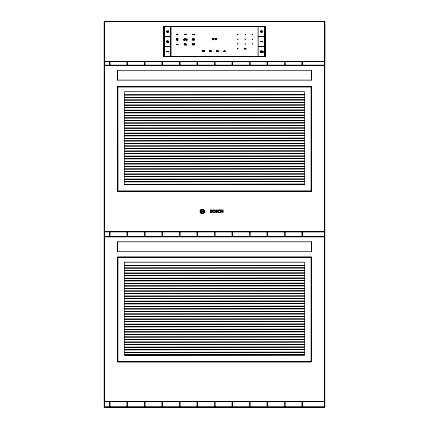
<?xml version="1.0" encoding="UTF-8"?>
<svg xmlns="http://www.w3.org/2000/svg" width="429" height="429" viewBox="0 0 429 429"><rect width="100%" height="100%" fill="white"/><g stroke="black" fill="none" stroke-linecap="round" stroke-linejoin="round"><path stroke-width="0.64" d="M170.876 46.761L170.839 56.387L170.871 46.74L164.087 46.723M170.876 36.722L170.839 46.353L170.871 36.722L164.087 36.69M170.855 36.277L170.855 26.657L170.871 36.299L164.087 36.315M264.929 46.761L264.929 56.381L258.129 56.371L258.129 46.74L264.929 46.729M264.929 36.277L264.929 26.657L258.129 26.673L264.913 26.657M264.945 46.761L264.95 56.349L264.945 46.74M264.945 36.277L264.95 26.689L264.945 36.299M324.769 61.256L324.769 21.782M224.919 50.66L224.989 51.035L224.871 50.751M117.862 86.899L117.959 191.002L311.089 190.985L311.138 86.899M117.862 257.464L311.138 257.464M304.456 184.679L304.445 91.629L124.571 91.624L124.571 184.695L304.445 184.69L124.544 184.679M311.122 361.524L311.122 257.464M163.771 26.523L163.771 56.515M164.05 26.689L164.055 36.299M164.05 36.722L164.055 46.332M164.055 46.74L164.055 56.371M258.124 36.722L258.161 46.353L264.929 46.348L264.929 36.722L258.161 36.69M265.229 56.515L265.229 26.523M209.985 51.255L209.475 51.207L210.044 51.308M176.394 34.395L176.394 34.47M218.12 51.217L218.366 50.686L218.029 50.686L218.104 51.737L218.034 51.207M203.931 50.826L204.107 50.826M203.759 51.528L203.936 51.528M210.634 50.826L210.811 50.826M210.805 51.528L210.982 51.528M224.426 51.571L224.603 51.528M166.902 41.811L166.624 42.16L166.827 41.854M185.248 34.379L184.958 34.744L185.167 34.422M193.908 34.379L193.613 34.744L193.828 34.422M193.951 44.788C193.136 44.455 194.675 45.399 194.058 44.75M204.338 51.421L204.081 51.737L204.268 51.459M261.765 51.914L261.524 52.193L261.803 51.85M192.959 44.745C193.393 44.659 193.806 45.335 193.029 44.75M262.092 31.8L262.376 32.105L262.157 31.81M260.998 41.452L261.282 41.758L261.068 41.463M261.261 41.463L261.567 41.758L261.352 41.463M184.341 39.999L184.089 39.709M167.482 31.081L167.728 31.355L167.482 31.022M167.439 41.886L167.685 42.16L167.444 41.828M185.537 39.023L185.795 39.307L185.542 38.964M193.699 39.023L193.956 39.307L193.752 38.916M203.555 50.788L203.78 51.035L203.561 50.735M204.322 50.788L204.477 51.035M211.02 50.788L211.175 51.035M225.15 51.485L225.375 51.737L225.15 51.389M262.194 31.081C262.768 31.574 262.108 30.507 262.119 31.355M261.792 31.848L262.039 32.127L261.846 31.751M261.883 41.5C262.564 41.457 261.524 41.87 261.883 41.393M262.194 51.153L262.441 51.426L262.248 51.051M194.037 34.449C194.299 34.615 194.943 34.518 194.037 34.395M193.082 43.989C194.015 44.085 193.066 44.064 193.082 43.881M203.169 51.485C203.941 51.625 203.185 51.501 203.169 51.389M177.381 38.964L177.558 39.307M210.215 51.389C210.065 51.727 210.95 51.174 210.435 51.737M184.341 40.111C184.481 39.125 184.4 40.503 184.089 39.961M176.576 34.422C176.292 33.532 176.571 35.398 176.576 34.422M184.733 34.422C184.449 33.532 184.727 35.398 184.733 34.422M177.45 44.385C177.386 44.691 177.863 44.637 177.45 44.31M177.08 34.685L176.769 34.39L177.054 34.685M167.524 41.323L167.203 41.055L167.471 41.323M177.102 40.042L176.769 39.758L177.048 40.042M193.79 40.042L193.458 39.758L193.731 40.042M224.994 51.689L224.775 51.394L225.016 51.716M224.662 50.933L224.399 50.729L224.662 51.003M167.208 31.167L167.208 31.124M217.894 50.863L217.894 50.826M261.32 52.006L261.32 51.963M260.934 30.845L260.934 31.29L261.095 30.909M192.61 39.768L192.465 40.111L192.465 39.506L192.932 40.111L192.589 39.849M163.814 26.48L265.186 26.48M164.071 26.657L170.839 26.657L164.087 26.673L164.071 36.277M264.913 36.315L258.124 36.277L258.145 26.689M117.616 86.492L311.384 86.492M117.911 86.819L311.089 86.819M265.186 56.558L163.814 56.558M311.384 191.313L117.616 191.313M117.616 257.062L311.384 257.062M311.089 361.556L117.911 361.556M311.384 361.883L117.616 361.883M104.408 21.482L324.592 21.482M104.408 21.563L324.592 21.563M104.52 21.616L324.48 21.616M163.867 26.523L265.133 26.523M166.699 31.033C166.801 30.861 167.063 30.765 166.699 31.108M184.55 34.395L184.55 34.47M237.848 39.211L237.934 39.489L237.934 38.873L237.848 39.291M184.615 39.506L184.534 40.111M184.824 39.709L185.108 40.111L185.028 39.709M194.294 39.709L193.844 40.085L194.294 39.629L194.444 40.09L194.219 39.784M176.394 39.763L176.394 39.843M185.607 39.768C185.103 39.538 187.205 40.251 185.607 39.849M168.012 41.007L167.573 41.366L168.012 40.932L168.152 41.372L167.932 41.077M261.427 41.393L261.701 41.774L261.62 41.393M260.998 41.463L261.545 41.393M166.275 41.833C166.377 41.667 166.645 41.565 166.275 41.908M237.891 43.71L237.628 43.629L238.02 43.629L237.741 44.241M194.278 43.881L194.423 44.262L194.198 43.951M192.144 43.935C191.972 43.163 192.798 44.755 192.144 44.015M176.169 44.337C176.276 44.166 176.555 44.058 176.169 44.418M193.109 44.68L192.959 44.75M194.139 44.68L193.988 44.75M170.839 46.332L164.087 46.332L164.071 36.722M203.555 50.504L203.491 51.035M216.704 50.574L217.036 50.772L216.704 50.971M202.971 50.686L203.099 51.019L202.901 50.751M262.119 51.046L262.119 51.426M167.176 51.228L167.101 51.812M262.752 51.812L263.165 51.812M262.752 51.882L263.165 51.882M170.839 56.371L164.087 56.371L164.071 46.761M163.867 56.515L265.133 56.515M104.52 61.422L324.48 61.422M104.333 61.61L324.667 61.61M104.333 61.663L324.667 61.663M104.333 65.224L324.667 65.224M104.333 65.278L324.667 65.278M104.596 65.503L324.404 65.503M117.685 70.49L311.315 70.49M117.685 80.132L311.315 80.132M117.696 86.556L311.304 86.556M117.959 86.851L311.041 86.851M117.696 191.248L311.304 191.248M104.596 231.585L324.404 231.585M105.185 231.66L323.815 231.66M104.596 231.735L324.404 231.735M104.333 231.81L324.667 231.864M104.333 236.588L324.667 236.535M104.596 236.663L324.404 236.663M105.185 236.738L323.815 236.738M104.596 236.813L324.404 236.813M117.685 241.8L311.315 241.8M117.685 251.442L311.315 251.442M117.696 257.127L311.304 257.127M117.959 361.524L311.041 361.524M117.696 361.819L311.304 361.819M104.596 401.415L324.404 401.415M105.185 401.485L323.815 401.485M104.596 401.56L324.404 401.56M104.333 401.635L324.667 401.635M104.333 401.689L324.667 401.689M104.333 406.365L324.667 406.419M109.465 406.424L109.958 406.424M126.984 406.424L127.477 406.424M144.509 406.424L144.997 406.424M162.028 406.424L162.516 406.424M179.547 406.424L180.035 406.424M197.067 406.424L197.56 406.424M214.591 406.424L215.079 406.424M232.11 406.424L232.598 406.424M249.63 406.424L250.118 406.424M267.149 406.424L267.642 406.424M284.674 406.424L285.162 406.424M302.193 406.424L302.681 406.424M104.408 407.437L324.592 407.437M104.408 407.518L324.592 407.518M185.564 44.761C185.596 44.991 185.113 45.077 185.564 44.686M117.878 361.524L117.911 257.464M324.785 21.67L324.785 407.33M324.705 21.67L324.705 407.33M324.608 65.707L324.608 231.381M324.608 237.017L324.608 401.212M311.54 70.619L311.54 79.998M311.54 241.929L311.54 251.314M311.449 70.522L311.449 80.094M311.449 86.637L311.449 191.168M311.449 241.833L311.449 251.405M311.449 257.207L311.449 361.738M311.384 86.637L311.384 191.168M311.384 257.207L311.384 361.738M302.756 61.679L302.724 65.208M302.756 231.88L302.756 236.518M302.756 401.705L302.724 406.349M302.145 61.679L302.145 65.208M302.145 231.88L302.145 236.518M302.145 401.705L302.145 406.349M302.113 61.679L302.113 65.208M302.113 231.88L302.113 236.518M302.113 401.705L302.113 406.349M285.237 61.679L285.237 65.208M285.205 231.88L285.205 236.518M285.237 401.705L285.205 406.349M284.625 61.679L284.625 65.208M284.593 231.88L284.625 236.518M284.593 401.705L284.625 406.349M267.717 61.679L267.717 65.208M267.685 231.88L267.717 236.518M267.685 401.705L267.717 406.349M267.106 61.679L267.074 65.208M267.074 231.88L267.106 236.518M267.106 401.705L267.074 406.349M265.229 26.577L265.186 56.462M261.17 32.127L261.245 31.741L261.245 32.127L260.762 32.127L260.762 31.542L261.105 32.127M250.198 61.679L250.198 65.208M250.198 231.88L250.166 236.518M250.198 401.705L250.166 406.349M249.555 61.679L249.587 65.208M249.587 231.88L249.587 236.518M249.587 401.705L249.587 406.349M245.404 48.654C244.943 48.145 245.635 49.555 245.2 48.654M244.739 48.981L244.82 48.579L244.82 48.981L244.305 48.981L244.305 48.375L244.648 48.375L244.659 48.981M232.674 61.679L232.674 65.208M232.641 231.88L232.674 236.518M232.674 401.705L232.674 406.349M232.068 61.679L232.03 65.208M232.03 231.88L232.068 236.518M232.03 401.705L232.068 406.349M215.122 61.679L215.154 65.208M215.122 231.88L215.154 236.518M215.154 401.705L215.154 406.349M214.543 61.679L214.511 65.208M214.511 231.88L214.543 236.518M214.543 401.705L214.511 406.349M209.733 51.276L209.733 51.737L209.658 51.276M202.686 51.276L202.686 51.737L202.611 51.276M197.603 61.679L197.635 65.208M197.635 231.88L197.635 236.518M197.635 401.705L197.635 406.349M197.024 61.679L197.024 65.208M196.991 231.88L196.991 236.518M197.024 401.705L196.991 406.349M184.947 39.709C184.497 39.414 185.167 40.61 184.743 39.784M180.083 61.679L180.116 65.208M180.116 231.88L180.116 236.518M180.116 401.705L180.083 406.349M179.504 61.679L179.472 65.208M179.472 231.88L179.504 236.518M179.472 401.705L179.472 406.349M168.774 41.774L168.747 42.16L168.576 41.844M163.814 26.577L163.814 56.462M162.596 61.679L162.596 65.208M162.559 231.88L162.596 236.518M162.559 401.705L162.596 406.349M161.953 61.679L161.985 65.208M161.985 231.88L161.953 236.518M161.985 401.705L161.953 406.349M145.072 61.679L145.04 65.208M145.072 231.88L145.072 236.518M145.072 401.705L145.072 406.349M144.46 61.679L144.428 65.208M144.428 231.88L144.428 236.518M144.46 401.705L144.428 406.349M127.52 61.679L127.52 65.208M127.552 231.88L127.552 236.518M127.52 401.705L127.52 406.349M126.909 61.679L126.909 65.208M126.941 231.88L126.941 236.518M126.909 401.705L126.941 406.349M117.616 86.637L117.616 191.168M117.616 257.207L117.616 361.738M117.551 70.522L117.551 80.094M117.551 86.637L117.551 191.168M117.551 241.833L117.551 251.405M117.551 257.207L117.551 361.738M117.46 70.619L117.46 79.998M117.46 241.929L117.46 251.314M110.001 61.679L110.033 65.208M110.033 231.88L110.001 236.518M110.033 401.705L110.001 406.349M109.39 61.679L109.422 65.208M109.39 231.88L109.422 236.518M109.39 401.705L109.422 406.349M104.392 65.707L104.392 231.381M104.392 237.017L104.392 401.212M104.295 21.67L104.295 407.33M104.215 21.67L104.215 407.33M264.945 36.722L264.945 46.316L264.95 36.722M324.646 21.782L324.646 61.256L324.646 21.782M262.816 51.695L262.88 52.193L262.816 51.695M263.031 51.695L263.095 52.193L263.031 51.695M213.851 38.776C212.291 40.101 214.956 39.843 213.599 39.607L214.071 38.749L213.942 38.406L213.251 38.422L213.851 38.776M245.281 34.325L245.179 34.658C245.747 34.132 244.659 34.057 245.281 34.325M237.725 48.509L237.805 48.906L237.725 48.509M252.783 34.282C252.611 35.473 252.402 33.778 252.783 34.282M261.62 31.885L261.352 32.288L261.62 31.885M262.5 41.533L262.232 41.94L262.5 41.533M237.661 48.45L237.805 48.986L237.945 48.45L237.661 48.45M245.05 43.983C245.619 44.761 245.265 42.959 245.05 43.983M124.544 262.21L124.571 355.266L304.461 355.233L304.445 262.199L124.571 262.194M261.98 51.603L261.808 52.204L261.98 51.603M252.515 39.06L252.778 39.441L252.515 39.06M176.668 39.661C176.796 40.696 175.842 39.243 176.668 39.661M212.001 210.548L211.577 211.143L212.248 211.878L212.033 212.376L210.339 212.618L210.339 209.835L211.803 210.06L212.001 210.548M252.826 43.838L252.579 44.241L252.499 43.678L252.826 43.838M176.641 44.385L176.534 44.68L176.614 44.369M185.634 43.983L185.526 44.278L185.607 43.973M211.224 51.48L211.127 51.737L211.197 51.469M246.021 48.686L245.914 48.981L245.994 48.67M167.605 31.789L167.862 32.111L167.605 31.789M167.787 51.475L168.045 51.796L167.787 51.475M186.459 39.763L186.728 40.095L186.459 39.763M203.18 50.729L203.416 51.024L203.18 50.729M167.862 31.022L168.152 31.317L167.862 31.022M166.988 41.822L167.278 42.122L166.988 41.822M167.825 41.822L168.114 42.122L167.825 41.822M177.633 34.39L177.933 34.701L177.633 34.39M177.633 39.758L177.933 40.074L177.633 39.758M177.853 44.326L178.153 44.637L177.853 44.326M185.907 43.93L186.207 44.241L185.907 43.93M185.784 44.729L186.089 45.04L185.784 44.729M192.616 43.93L192.916 44.241L192.616 43.93M194.514 43.93L194.814 44.241L194.514 43.93M217.23 50.729L217.492 51.003L217.23 50.729M245.511 48.627L245.817 48.944L245.511 48.627M261.744 31.022L262.028 31.317L261.744 31.022M260.676 41.441L260.966 41.736L260.676 41.441M260.778 51.855L261.068 52.156L260.778 51.855M261.744 51.089L262.028 51.389L261.744 51.089M177.134 39.109L177.134 39.109M177.204 44.477L177.204 44.477M185.628 34.54L185.628 34.54M185.29 39.109L185.29 39.109M185.13 44.879L185.13 44.879M185.355 44.074L185.355 44.074M193.452 39.109L193.452 39.109M193.313 39.908L193.313 39.908M194.015 44.074L194.015 44.074M217.455 51.56L217.154 51.56L217.455 51.56M217.889 51.56L217.583 51.56L217.889 51.56M167.487 31.928L167.074 31.928L167.487 31.928M167.675 51.614L167.262 51.614L167.675 51.614M177.215 39.103L176.791 39.103L177.215 39.103M177.284 44.477L176.861 44.477L177.284 44.477M185.709 34.54L185.28 34.54L185.709 34.54M185.371 39.103L184.947 39.103L185.371 39.103M185.435 44.074L185.006 44.074L185.435 44.074M185.21 44.873L184.786 44.873L185.21 44.873M193.533 39.103L193.104 39.103L193.533 39.103M193.393 39.908L192.964 39.908L193.393 39.908M194.096 44.074L193.672 44.074L194.096 44.074M193.088 34.132L192.503 34.551C192.02 33.264 192.551 35.671 192.712 34.25L192.927 34.749L193.088 34.132M210.156 50.772L209.867 51.046L209.583 50.772L209.867 50.499L210.156 50.772M261.245 31.065L260.929 31.365L260.618 31.065L260.934 30.77L261.245 31.065M261.245 51.137L260.929 51.432L260.618 51.137L260.934 50.837L261.245 51.137M262.709 51.904L262.392 52.204L262.081 51.904L262.392 51.603L262.709 51.904M215.503 211.229L215.106 212.221L213.996 212.655L212.913 212.226L212.516 211.229L212.923 210.226L214.007 209.797L215.101 210.221L215.503 211.229M216.833 39.35L216.688 39.699C215.283 39.838 216.693 39.709 216.473 39.119L216.082 39.087L216.082 38.299L216.752 38.299L216.28 38.873L216.833 39.35M245.388 39.302L245.045 39.457L245.088 38.883L245.388 39.302M209.722 50.627L210.017 50.917L209.722 50.627M260.768 50.976L261.095 51.292L260.768 50.976M262.232 51.743L262.553 52.065L262.232 51.743M213.234 210.467L212.923 211.229L213.234 211.985L214.007 212.285L214.784 211.985L215.09 211.229L214.784 210.467L214.007 210.167L213.234 210.467M211.835 211.819L210.741 212.258L210.741 211.384L211.835 211.819M166.575 51.308C166.779 52.558 167.149 50.922 166.575 51.308M176.265 38.787C176.475 40.09 176.861 38.385 176.265 38.787M184.422 38.787C184.636 40.09 185.022 38.385 184.422 38.787M192.578 38.787C192.793 40.09 193.179 38.385 192.578 38.787M192.932 44.922C192.444 45.479 192.793 43.758 192.932 44.922M216.693 51.276C216.881 52.424 217.219 50.928 216.693 51.276M217.112 50.772C216.522 51.7 216.527 49.839 217.112 50.772M223.724 51.276C223.911 52.424 224.249 50.928 223.724 51.276M224.297 50.901C223.868 51.405 224.174 49.871 224.297 50.901M260.564 41.624C260.097 42.16 260.43 40.508 260.564 41.624M260.033 51.695C260.237 52.944 260.607 51.308 260.033 51.695M217.423 211.899L216.645 212.655L215.867 212.398L215.867 211.894L216.602 212.296L217.053 211.947L215.851 210.542L216.082 210.001L217.315 209.996L217.315 210.446L216.661 210.156L216.221 210.489L217.423 211.899M218.184 210.215L217.75 211.266L218.109 212.178L219.251 212.655L220.259 212.409L220.259 211.974L219.289 212.285L218.474 211.996L218.163 211.229L218.479 210.467L219.273 210.167L220.233 210.457L220.233 210.028L219.278 209.797L218.184 210.215M177.992 38.91L177.89 39.157C177.44 38.471 178.153 39.918 177.992 38.91M186.154 38.91L186.047 39.157C185.596 38.471 186.315 39.918 186.154 38.91M194.31 38.91L194.203 39.157C193.752 38.471 194.471 39.918 194.31 38.91M210.451 50.686L210.349 51.046L210.451 50.686M261.572 30.974L261.288 30.974L261.459 31.365L261.572 30.974M261.572 51.046L261.288 51.046L261.459 51.432L261.572 51.046M211.594 210.585L210.741 211.025L210.741 210.194L211.594 210.585M186.433 44.97L186.197 44.702L186.433 44.97M262.838 41.672L262.618 41.415L262.838 41.672M168.211 41.994L168.5 42.139L168.211 41.994M193.243 34.567C193.608 34.765 193.27 34.277 193.243 34.567M183.88 39.64L183.494 39.64C183.537 40.986 183.156 38.857 183.687 39.752C184.218 38.862 183.832 40.986 183.88 39.64M184.824 43.806L184.432 43.806C184.481 45.152 184.1 43.029 184.626 43.919C185.156 43.029 184.776 45.152 184.824 43.806M184.599 44.605L184.213 44.605C184.256 45.951 183.875 43.828 184.406 44.723C184.937 43.828 184.55 45.951 184.599 44.605M215.406 38.69L215.058 39.119L215.412 39.119L215.412 38.69M215.535 38.278L214.768 39.216L215.412 39.318L215.412 39.817L215.792 39.318L215.535 38.278M168.281 31.741L168.216 32.127L168.281 31.741M177.526 34.341L177.456 34.744L177.526 34.341M177.526 39.709L177.456 40.111L177.526 39.709M168.468 51.426L168.399 51.812L168.468 51.426M187.167 39.709L187.098 40.111L187.167 39.709M218.345 51.389L218.281 51.737L218.345 51.389M202.515 50.504L202.295 50.751L202.788 51.035L202.515 50.504M244.868 48.649L245.077 48.981L244.868 48.649M168.318 30.775L168.243 31.355L168.318 30.775M166.774 31.542L166.693 32.127L167.037 32.127L166.774 31.542M168.018 31.542L167.943 32.127L168.018 31.542M261.792 31.542L261.717 32.127L261.792 31.542M177.252 34.132L177.172 34.744L177.252 34.132M186.073 34.132L185.993 34.744L186.073 34.132M237.848 34.132L237.763 34.744L237.848 34.132M185.875 34.341L185.8 34.744L185.875 34.341M194.037 34.341L193.962 34.744L194.037 34.341M212.698 38.299L212.478 39.817L212.698 38.299M177.381 38.91L177.3 39.307L177.381 38.91M185.537 38.91L185.462 39.307L185.537 38.91M193.699 38.91L193.618 39.307L193.699 38.91M177.252 39.506L177.172 40.111L177.252 39.506M186.894 39.506L186.813 40.111L186.894 39.506M167.149 40.809L166.838 40.809L166.838 41.393L167.149 40.809M167.439 41.575L167.364 42.16L167.439 41.575M202.295 50.504L202.22 51.035L202.295 50.504M217.642 50.504L217.573 51.035L217.642 50.504M224.812 50.504L224.742 51.035L224.812 50.504M204.322 50.686L204.252 51.035L204.322 50.686M211.02 50.686L210.95 51.035L211.02 50.686M168.206 51.228L168.13 51.812L168.206 51.228M202.874 51.207L202.429 51.276L202.874 51.207M224.276 51.207L224.206 51.737L224.276 51.207M203.003 51.389L202.933 51.737L203.003 51.389M210.049 51.389L209.979 51.737L210.049 51.389M260.639 51.614L260.564 52.193L260.639 51.614M304.236 94.788L124.764 94.922L304.236 94.788M304.236 97.34L124.764 97.474L304.236 97.34M304.236 99.898L124.764 100.032L304.236 99.898M304.236 102.451L124.764 102.585L304.236 102.451M304.236 105.003L124.764 105.137L304.236 105.003M304.236 107.561L124.764 107.695L304.236 107.561M304.236 110.114L124.764 110.248L304.236 110.114M304.236 112.666L124.764 112.8L304.236 112.666M304.236 115.224L124.764 115.358L304.236 115.224M304.236 117.777L124.764 117.911L304.236 117.777M304.236 120.329L124.764 120.463L304.236 120.329M304.236 122.887L124.764 123.021L304.236 122.887M304.236 125.44L124.764 125.574L304.236 125.44M304.236 127.998L124.764 128.126L304.236 127.998M304.236 130.55L124.764 130.684L304.236 130.55M304.236 133.103L124.764 133.237L304.236 133.103M304.236 135.661L124.764 135.789L304.236 135.661M304.236 138.213L124.764 138.347L304.236 138.213M304.236 140.766L124.764 140.9L304.236 140.766M304.236 143.324L124.764 143.458L304.236 143.324M304.236 145.876L124.764 146.01L304.236 145.876M304.236 148.429L124.764 148.563L304.236 148.429M304.236 150.987L124.764 151.121L304.236 150.987M304.236 153.539L124.764 153.673L304.236 153.539M304.236 156.092L124.764 156.226L304.236 156.092M304.236 158.65L124.764 158.784L304.236 158.65M304.236 161.202L124.764 161.336L304.236 161.202M304.236 163.755L124.764 163.889L304.236 163.755M304.236 166.313L124.764 166.447L304.236 166.313M304.236 168.865L124.764 168.999L304.236 168.865M304.236 171.418L124.764 171.552L304.236 171.418M304.236 173.976L124.764 174.11L304.236 173.976M304.236 176.528L124.764 176.662L304.236 176.528M304.236 179.086L124.764 179.215L304.236 179.086M304.236 181.639L124.764 181.773L304.236 181.639M304.236 184.191L124.764 184.325L304.236 184.191M221.149 209.835L220.747 209.835L220.747 212.618L221.149 212.618L221.149 211.406L222.705 211.406L222.705 212.618L223.107 212.618L223.107 209.835L222.705 209.835L222.705 211.047L221.149 211.047L221.149 209.835M201.684 210.231L201.383 210.231L201.383 212.307L201.684 212.307L201.684 211.406L202.842 211.406L202.842 212.307L203.142 212.307L203.142 210.231L202.842 210.231L202.842 211.138L201.684 211.138L201.684 210.231M304.236 265.358L124.764 265.492L304.236 265.358M304.236 267.911L124.764 268.045L304.236 267.911M304.236 270.468L124.764 270.597L304.236 270.468M304.236 273.021L124.764 273.155L304.236 273.021M304.236 275.574L124.764 275.708L304.236 275.574M304.236 278.131L124.764 278.265L304.236 278.131M304.236 280.684L124.764 280.818L304.236 280.684M304.236 283.237L124.764 283.371L304.236 283.237M304.236 285.794L124.764 285.929L304.236 285.794M304.236 288.347L124.764 288.481L304.236 288.347M304.236 290.9L124.764 291.034L304.236 290.9M304.236 293.457L124.764 293.592L304.236 293.457M304.236 296.01L124.764 296.144L304.236 296.01M304.236 298.563L124.764 298.697L304.236 298.563M304.236 301.12L124.764 301.255L304.236 301.12M304.236 303.673L124.764 303.807L304.236 303.673M304.236 306.226L124.764 306.36L304.236 306.226M304.236 308.783L124.764 308.918L304.236 308.783M304.236 311.336L124.764 311.47L304.236 311.336M304.236 313.894L124.764 314.023L304.236 313.894M304.236 316.446L124.764 316.581L304.236 316.446M304.236 318.999L124.764 319.133L304.236 318.999M304.236 321.557L124.764 321.686L304.236 321.557M304.236 324.109L124.764 324.244L304.236 324.109M304.236 326.662L124.764 326.796L304.236 326.662M304.236 329.22L124.764 329.354L304.236 329.22M304.236 331.773L124.764 331.907L304.236 331.773M304.236 334.325L124.764 334.459L304.236 334.325M304.236 336.883L124.764 337.017L304.236 336.883M304.236 339.436L124.764 339.57L304.236 339.436M304.236 341.988L124.764 342.122L304.236 341.988M304.236 344.546L124.764 344.68L304.236 344.546M304.236 347.099L124.764 347.233L304.236 347.099M304.236 349.651L124.764 349.785L304.236 349.651M304.236 352.209L124.764 352.343L304.236 352.209M304.236 354.762L124.764 354.896L304.236 354.762M201.18 213.272A2.166 2.166 0 0 0 204.429 211.395A2.166 2.166 0 0 0 201.18 209.518A2.166 2.166 0 0 0 201.18 213.272M201.222 213.197A2.086 2.086 0 0 0 204.349 211.395A2.086 2.086 0 0 0 201.222 209.588A2.086 2.086 0 0 0 201.222 213.197M200.906 212.752A1.92 1.92 0 0 0 204.118 211.894A1.92 1.92 0 0 0 201.764 209.54A1.92 1.92 0 0 0 200.906 212.752M201.346 212.988A1.839 1.839 0 0 0 204.102 211.395A1.839 1.839 0 0 0 201.346 209.802A1.839 1.839 0 0 0 201.346 212.988"/></g></svg>
